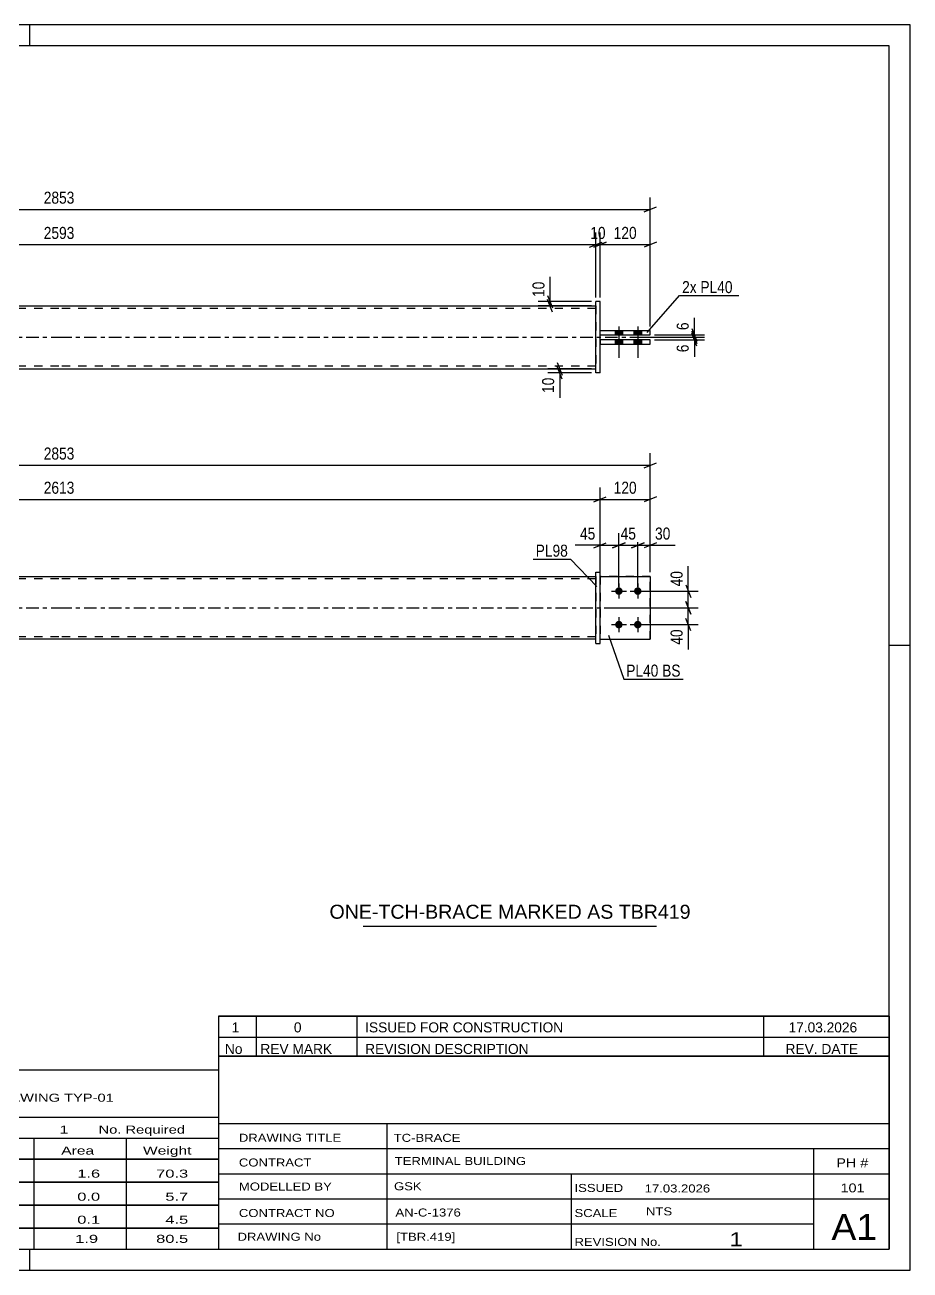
# Model space of a CAD drawing. Header units: millimetres. Extents: x 0 to 420, y 0 to 297.
# Drawn here: x 208.8 to 420, y 0 to 297 of the extents above; entities that cross this region are included whole.
import ezdxf

# ---------------------------------------------------------------- set-up
doc = ezdxf.new("R2010")
doc.units = ezdxf.units.MM
doc.linetypes.add('DXK_LINE_DOT2', pattern=[3.9198, 1.9599, -1.9599])
doc.linetypes.add('DXK_LINE_DOT3', pattern=[5.9187, 2.979, -0.9799, 0.9799, -0.9799])
doc.styles.add('Arial', font='ARIAL.TTF', dxfattribs={"height": 0.2})
doc.styles.add('Arial Narrow', font='ARIALN.TTF', dxfattribs={"height": 0.2})

# ---------------------------------------------------------------- blocks, each defined once
blk = doc.blocks.new('Unknown-580573859-1163')
at = {"color": 5, "linetype": 'Continuous'}
for p, q in [((420, 297), (0, 297)), ((210, 292), (210, 297)), ((420, 0), (420, 297)), ((415, 292), (5, 292)), ((415, 5), (415, 292)), ((420, 149), (415, 149)), ((5, 5), (415, 5)), ((210, 0), (210, 5)), ((0, 0), (420, 0))]:
    blk.add_line(p, q, dxfattribs=at)
blk = doc.blocks.new('Bolt-580573859-1736 - 1733')
at = {"linetype": 'Continuous'}
for points in [[(350.53, 162.85, -1), (350.53, 161.05, -1)], [(355.03, 162.85, -1), (355.03, 161.05, -1)], [(350.53, 154.85, -1), (350.53, 153.05, -1)], [(355.03, 154.85, -1), (355.03, 153.05, -1)]]:
    blk.add_hatch(color=1, dxfattribs=at).paths.add_polyline_path(points)
at = {"color": 1, "linetype": 'Continuous'}
for p, q in [((350.53, 163.75), (350.53, 160.15)), ((355.03, 163.75), (355.03, 160.15)), ((348.73, 161.95), (352.33, 161.95)), ((353.23, 161.95), (356.83, 161.95)), ((350.53, 155.75), (350.53, 152.15)), ((355.03, 155.75), (355.03, 152.15)), ((348.73, 153.95), (352.33, 153.95)), ((353.23, 153.95), (356.83, 153.95))]:
    blk.add_line(p, q, dxfattribs=at)
blk = doc.blocks.new('Part-580573859-1741 - 1733')
at = {"color": 2, "linetype": 'Continuous'}
for p, q in [((88.93, 165.45), (216.93, 165.45)), ((217.03, 165.45), (345.03, 165.45)), ((216.93, 150.45), (88.93, 150.45)), ((345.03, 150.45), (217.03, 150.45))]:
    blk.add_line(p, q, dxfattribs=at)
at = {"color": 7, "linetype": 'DXK_LINE_DOT2'}
for p, q in [((88.93, 150.45), (88.93, 165.45)), ((216.93, 164.85), (88.93, 164.85)), ((345.03, 164.85), (217.03, 164.85)), ((345.03, 165.45), (345.03, 150.45)), ((216.93, 151.05), (88.93, 151.05)), ((345.03, 151.05), (217.03, 151.05))]:
    blk.add_line(p, q, dxfattribs=at)
at = {"color": 7, "linetype": 'DXK_LINE_DOT3'}
for p, q in [((78.93, 157.95), (216.93, 157.95)), ((217.03, 157.95), (355.03, 157.95))]:
    blk.add_line(p, q, dxfattribs=at)
blk = doc.blocks.new('Part-580573859-1771 - 1733')
at = {"color": 2, "linetype": 'Continuous'}
for p, q in [((345.03, 149.45), (345.03, 166.45)), ((345.03, 166.45), (346.03, 166.45)), ((346.03, 149.45), (346.03, 166.45)), ((345.03, 149.45), (346.03, 149.45))]:
    blk.add_line(p, q, dxfattribs=at)
blk = doc.blocks.new('Part-580573859-1796 - 1733')
at = {"color": 2, "linetype": 'Continuous'}
for p, q in [((346.03, 165.45), (358.03, 165.45)), ((358.03, 165.45), (358.03, 150.45)), ((346.03, 150.45), (358.03, 150.45))]:
    blk.add_line(p, q, dxfattribs=at)
at = {"color": 7, "linetype": 'DXK_LINE_DOT2'}
blk.add_line((346.03, 165.45), (346.03, 150.45), dxfattribs=at)
blk = doc.blocks.new('Part-580573859-1801 - 1733')
at = {"color": 7, "linetype": 'DXK_LINE_DOT2'}
for p, q in [((358.03, 165.45), (346.03, 165.45)), ((346.03, 165.45), (346.03, 150.45)), ((358.03, 150.45), (358.03, 165.45)), ((346.03, 150.45), (358.03, 150.45))]:
    blk.add_line(p, q, dxfattribs=at)
blk = doc.blocks.new('Part-580573859-1418 - 1390')
at = {"color": 2, "linetype": 'Continuous'}
for p, q in [((346.03, 224.09), (358.03, 224.09)), ((346.03, 223.09), (358.03, 223.09)), ((358.03, 223.09), (358.03, 224.09))]:
    blk.add_line(p, q, dxfattribs=at)
at = {"color": 7, "linetype": 'DXK_LINE_DOT2'}
blk.add_line((346.03, 223.09), (346.03, 224.09), dxfattribs=at)
blk = doc.blocks.new('Part-580573859-1440 - 1390')
at = {"color": 2, "linetype": 'Continuous'}
for p, q in [((88.93, 229.99), (216.93, 229.99)), ((217.03, 229.99), (345.03, 229.99)), ((88.93, 214.99), (216.93, 214.99)), ((217.03, 214.99), (345.03, 214.99))]:
    blk.add_line(p, q, dxfattribs=at)
at = {"color": 7, "linetype": 'DXK_LINE_DOT2'}
for p, q in [((88.93, 229.99), (88.93, 214.99)), ((216.93, 229.39), (88.93, 229.39)), ((345.03, 229.39), (217.03, 229.39)), ((345.03, 229.99), (345.03, 214.99)), ((216.93, 215.59), (88.93, 215.59)), ((345.03, 215.59), (217.03, 215.59))]:
    blk.add_line(p, q, dxfattribs=at)
at = {"color": 7, "linetype": 'DXK_LINE_DOT3'}
for p, q in [((78.93, 222.49), (216.93, 222.49)), ((217.03, 222.49), (355.03, 222.49))]:
    blk.add_line(p, q, dxfattribs=at)
blk = doc.blocks.new('Bolt-580573859-1425 - 1390')
at = {"linetype": 'Continuous'}
for points in [[(351.43, 224.09), (349.63, 224.09), (349.63, 223.09), (351.43, 223.09)], [(351.43, 224.09), (349.63, 224.09), (349.63, 223.09), (351.43, 223.09)], [(355.93, 224.09), (354.13, 224.09), (354.13, 223.09), (355.93, 223.09)], [(355.93, 224.09), (354.13, 224.09), (354.13, 223.09), (355.93, 223.09)], [(351.43, 221.89), (349.63, 221.89), (349.63, 220.89), (351.43, 220.89)], [(351.43, 221.89), (349.63, 221.89), (349.63, 220.89), (351.43, 220.89)], [(355.93, 221.89), (354.13, 221.89), (354.13, 220.89), (355.93, 220.89)], [(355.93, 221.89), (354.13, 221.89), (354.13, 220.89), (355.93, 220.89)]]:
    blk.add_hatch(color=1, dxfattribs=at).paths.add_polyline_path(points)
at = {"color": 1, "linetype": 'Continuous'}
for p, q in [((349.63, 224.09), (349.63, 223.09)), ((349.63, 224.09), (349.63, 223.09)), ((350.53, 225.09), (350.53, 217.59)), ((350.53, 225.09), (350.53, 217.59)), ((351.43, 224.09), (351.43, 223.09)), ((351.43, 224.09), (351.43, 223.09)), ((354.13, 224.09), (354.13, 223.09)), ((354.13, 224.09), (354.13, 223.09)), ((355.03, 225.09), (355.03, 217.59)), ((355.03, 225.09), (355.03, 217.59)), ((355.93, 224.09), (355.93, 223.09)), ((355.93, 224.09), (355.93, 223.09)), ((349.63, 221.89), (349.63, 220.89)), ((349.63, 221.89), (349.63, 220.89)), ((351.43, 221.89), (351.43, 220.89)), ((351.43, 221.89), (351.43, 220.89)), ((354.13, 221.89), (354.13, 220.89)), ((354.13, 221.89), (354.13, 220.89)), ((355.93, 221.89), (355.93, 220.89)), ((355.93, 221.89), (355.93, 220.89))]:
    blk.add_line(p, q, dxfattribs=at)
blk = doc.blocks.new('Part-580573859-1445 - 1390')
at = {"color": 2, "linetype": 'Continuous'}
for p, q in [((358.03, 221.89), (346.03, 221.89)), ((346.03, 220.89), (358.03, 220.89)), ((358.03, 220.89), (358.03, 221.89))]:
    blk.add_line(p, q, dxfattribs=at)
at = {"color": 7, "linetype": 'DXK_LINE_DOT2'}
blk.add_line((346.03, 221.89), (346.03, 220.89), dxfattribs=at)
blk = doc.blocks.new('Part-580573859-1446 - 1390')
at = {"color": 2, "linetype": 'Continuous'}
for p, q in [((345.03, 213.99), (345.03, 230.99)), ((346.03, 230.99), (345.03, 230.99)), ((346.03, 213.99), (346.03, 230.99)), ((346.03, 213.99), (345.03, 213.99))]:
    blk.add_line(p, q, dxfattribs=at)
blk = doc.blocks.new('StraightDimension-580573859-1850 - 1733')
at = {"color": 7, "linetype": 'Continuous'}
for p, q in [((75.93, 166.45), (75.93, 194.83)), ((358.03, 166.45), (358.03, 194.83)), ((77.43, 192.58), (74.43, 191.38)), ((75.93, 191.98), (358.03, 191.98)), ((356.53, 191.38), (359.53, 192.58))]:
    blk.add_line(p, q, dxfattribs=at)
at = {"color": 0}
blk.add_wipeout([(221.24, 192.73), (221.24, 196.93), (212.73, 196.93), (212.73, 192.73)], dxfattribs=at)
at = {"color": 3, "style": 'Arial Narrow'}
blk.add_text('2853', height=2.863, dxfattribs=at).set_placement((213.33, 193.33))
blk = doc.blocks.new('StraightDimension-580573859-1879 - 1733')
at = {"color": 7, "linetype": 'Continuous'}
for p, q in [((366.48, 163.45), (367.68, 160.45)), ((356.03, 161.95), (369.48, 161.95)), ((367.08, 157.95), (367.08, 161.95)), ((347.03, 157.95), (369.48, 157.95)), ((367.68, 156.45), (366.48, 159.45))]:
    blk.add_line(p, q, dxfattribs=at)
at = {"color": 0}
blk.add_wipeout([(366.33, 167.34), (362.13, 167.34), (362.13, 162.48), (366.33, 162.48)], dxfattribs=at)
at = {"color": 7, "linetype": 'Continuous'}
blk.add_line((367.08, 161.95), (367.08, 167.86), dxfattribs=at)
blk.add_line((367.08, 161.95), (367.08, 167.86), dxfattribs=at)
at = {"color": 3, "style": 'Arial Narrow'}
blk.add_text('40', height=2.863, rotation=90.0002, dxfattribs=at).set_placement((365.73, 163.08))
blk = doc.blocks.new('StraightDimension-580573859-1804 - 1733')
at = {"color": 7, "linetype": 'Continuous'}
for p, q in [((355.03, 162.95), (355.03, 175.74)), ((358.03, 166.45), (358.03, 175.74)), ((353.53, 172.29), (356.53, 173.49)), ((355.03, 172.89), (358.03, 172.89)), ((359.53, 173.49), (356.53, 172.29))]:
    blk.add_line(p, q, dxfattribs=at)
at = {"color": 0}
blk.add_wipeout([(363.41, 173.64), (363.41, 177.84), (358.56, 177.84), (358.56, 173.64)], dxfattribs=at)
at = {"color": 7, "linetype": 'Continuous'}
blk.add_line((358.03, 172.89), (363.94, 172.89), dxfattribs=at)
blk.add_line((358.03, 172.89), (363.94, 172.89), dxfattribs=at)
at = {"color": 3, "style": 'Arial Narrow'}
blk.add_text('30', height=2.863, dxfattribs=at).set_placement((359.16, 174.24))
blk = doc.blocks.new('StraightDimension-580573859-1820 - 1733')
at = {"color": 7, "linetype": 'Continuous'}
for p, q in [((350.53, 162.95), (350.53, 175.74)), ((355.03, 162.95), (355.03, 175.74)), ((349.03, 172.29), (352.03, 173.49)), ((350.53, 172.89), (355.03, 172.89)), ((356.53, 173.49), (353.53, 172.29))]:
    blk.add_line(p, q, dxfattribs=at)
at = {"color": 0}
blk.add_wipeout([(355.21, 173.64), (355.21, 177.84), (350.35, 177.84), (350.35, 173.64)], dxfattribs=at)
at = {"color": 3, "style": 'Arial Narrow'}
blk.add_text('45', height=2.863, dxfattribs=at).set_placement((350.95, 174.24))
blk = doc.blocks.new('StraightDimension-580573859-1833 - 1733')
at = {"color": 7, "linetype": 'Continuous'}
for p, q in [((346.03, 166.45), (346.03, 175.74)), ((350.53, 162.95), (350.53, 175.74)), ((344.53, 172.29), (347.53, 173.49)), ((346.03, 172.89), (350.53, 172.89)), ((352.03, 173.49), (349.03, 172.29))]:
    blk.add_line(p, q, dxfattribs=at)
at = {"color": 0}
blk.add_wipeout([(345.51, 173.64), (345.51, 177.84), (340.65, 177.84), (340.65, 173.64)], dxfattribs=at)
at = {"color": 7, "linetype": 'Continuous'}
blk.add_line((346.03, 172.89), (340.13, 172.89), dxfattribs=at)
blk.add_line((346.03, 172.89), (340.13, 172.89), dxfattribs=at)
at = {"color": 3, "style": 'Arial Narrow'}
blk.add_text('45', height=2.863, dxfattribs=at).set_placement((341.25, 174.24))
blk = doc.blocks.new('StraightDimension-580573859-1870 - 1733')
at = {"color": 7, "linetype": 'Continuous'}
for p, q in [((347.03, 157.95), (369.48, 157.95)), ((366.48, 159.45), (367.68, 156.45)), ((367.08, 153.95), (367.08, 157.95)), ((367.68, 152.45), (366.48, 155.45)), ((356.03, 153.95), (369.48, 153.95))]:
    blk.add_line(p, q, dxfattribs=at)
at = {"color": 0}
blk.add_wipeout([(366.33, 153.43), (362.13, 153.43), (362.13, 148.57), (366.33, 148.57)], dxfattribs=at)
at = {"color": 7, "linetype": 'Continuous'}
blk.add_line((367.08, 153.95), (367.08, 148.05), dxfattribs=at)
blk.add_line((367.08, 153.95), (367.08, 148.05), dxfattribs=at)
at = {"color": 3, "style": 'Arial Narrow'}
blk.add_text('40', height=2.863, rotation=90.0002, dxfattribs=at).set_placement((365.73, 149.17))
blk = doc.blocks.new('StraightDimension-580573859-1889 - 1733')
at = {"color": 7, "linetype": 'Continuous'}
for p, q in [((344.53, 183.23), (347.53, 184.43)), ((346.03, 166.45), (346.03, 186.68)), ((359.53, 184.43), (356.53, 183.23)), ((358.03, 166.45), (358.03, 186.68)), ((346.03, 183.83), (358.03, 183.83))]:
    blk.add_line(p, q, dxfattribs=at)
at = {"color": 0}
blk.add_wipeout([(355.37, 184.58), (355.37, 188.78), (348.69, 188.78), (348.69, 184.58)], dxfattribs=at)
at = {"color": 3, "style": 'Arial Narrow'}
blk.add_text('120', height=2.863, dxfattribs=at).set_placement((349.29, 185.18))
blk = doc.blocks.new('StraightDimension-580573859-1908 - 1733')
at = {"color": 7, "linetype": 'Continuous'}
for p, q in [((89.43, 184.43), (86.43, 183.23)), ((87.93, 158.95), (87.93, 186.68)), ((344.53, 183.23), (347.53, 184.43)), ((346.03, 166.45), (346.03, 186.68)), ((87.93, 183.83), (346.03, 183.83))]:
    blk.add_line(p, q, dxfattribs=at)
at = {"color": 0}
blk.add_wipeout([(221.24, 184.58), (221.24, 188.78), (212.73, 188.78), (212.73, 184.58)], dxfattribs=at)
at = {"color": 3, "style": 'Arial Narrow'}
blk.add_text('2613', height=2.863, dxfattribs=at).set_placement((213.33, 185.18))
blk = doc.blocks.new('StraightDimension-580573859-1645 - 1390')
at = {"color": 7, "linetype": 'Continuous'}
for p, q in [((359.03, 223.09), (370.93, 223.09)), ((367.93, 224.59), (369.13, 221.59)), ((369.13, 220.99), (367.93, 223.99)), ((368.53, 222.49), (368.53, 223.09)), ((353.78, 222.49), (370.93, 222.49))]:
    blk.add_line(p, q, dxfattribs=at)
at = {"color": 0}
blk.add_wipeout([(367.78, 226.64), (363.58, 226.64), (363.58, 223.61), (367.78, 223.61)], dxfattribs=at)
at = {"color": 7, "linetype": 'Continuous'}
blk.add_line((368.53, 223.09), (368.53, 227.17), dxfattribs=at)
blk.add_line((368.53, 223.09), (368.53, 227.17), dxfattribs=at)
at = {"color": 3, "style": 'Arial Narrow'}
blk.add_text('6', height=2.86, rotation=90.0002, dxfattribs=at).set_placement((367.18, 224.21))
blk = doc.blocks.new('StraightDimension-580573859-1533 - 1390')
at = {"color": 7, "linetype": 'Continuous'}
for p, q in [((344.03, 214.99), (333.58, 214.99)), ((344.03, 213.99), (333.58, 213.99)), ((335.83, 216.49), (337.03, 213.49)), ((337.03, 212.49), (335.83, 215.49)), ((336.43, 213.99), (336.43, 214.99))]:
    blk.add_line(p, q, dxfattribs=at)
at = {"color": 0}
blk.add_wipeout([(335.68, 213.46), (331.48, 213.46), (331.48, 208.61), (335.68, 208.61)], dxfattribs=at)
at = {"color": 7, "linetype": 'Continuous'}
blk.add_line((336.43, 213.99), (336.43, 208.08), dxfattribs=at)
blk.add_line((336.43, 213.99), (336.43, 208.08), dxfattribs=at)
at = {"color": 3, "style": 'Arial Narrow'}
blk.add_text('10', height=2.863, rotation=90.0002, dxfattribs=at).set_placement((335.08, 209.21))
blk = doc.blocks.new('StraightDimension-580573859-1547 - 1390')
at = {"color": 7, "linetype": 'Continuous'}
for p, q in [((333.53, 232.49), (334.73, 229.49)), ((344.03, 230.99), (331.28, 230.99)), ((344.03, 229.99), (331.28, 229.99)), ((334.73, 228.49), (333.53, 231.49)), ((334.13, 229.99), (334.13, 230.99))]:
    blk.add_line(p, q, dxfattribs=at)
at = {"color": 0}
blk.add_wipeout([(333.38, 236.37), (329.18, 236.37), (329.18, 231.51), (333.38, 231.51)], dxfattribs=at)
at = {"color": 7, "linetype": 'Continuous'}
blk.add_line((334.13, 230.99), (334.13, 236.89), dxfattribs=at)
blk.add_line((334.13, 230.99), (334.13, 236.89), dxfattribs=at)
at = {"color": 3, "style": 'Arial Narrow'}
blk.add_text('10', height=2.863, rotation=90.0002, dxfattribs=at).set_placement((332.78, 232.11))
blk = doc.blocks.new('StraightDimension-580573859-1562 - 1390')
at = {"color": 7, "linetype": 'Continuous'}
for p, q in [((75.93, 225.09), (75.93, 255.86)), ((358.03, 225.09), (358.03, 255.86)), ((77.43, 253.61), (74.43, 252.41)), ((75.93, 253.01), (358.03, 253.01)), ((356.53, 252.41), (359.53, 253.61))]:
    blk.add_line(p, q, dxfattribs=at)
at = {"color": 0}
blk.add_wipeout([(221.24, 253.76), (221.24, 257.96), (212.73, 257.96), (212.73, 253.76)], dxfattribs=at)
at = {"color": 3, "style": 'Arial Narrow'}
blk.add_text('2853', height=2.863, dxfattribs=at).set_placement((213.33, 254.36))
blk = doc.blocks.new('StraightDimension-580573859-1573 - 1390')
at = {"color": 7, "linetype": 'Continuous'}
for p, q in [((345.03, 231.99), (345.03, 247.45)), ((346.03, 231.99), (346.03, 247.45)), ((343.53, 244), (346.53, 245.2)), ((347.53, 245.2), (344.53, 244)), ((345.03, 244.6), (346.03, 244.6))]:
    blk.add_line(p, q, dxfattribs=at)
at = {"color": 0}
blk.add_wipeout([(347.96, 245.35), (347.96, 249.55), (343.1, 249.55), (343.1, 245.35)], dxfattribs=at)
at = {"color": 3, "style": 'Arial Narrow'}
blk.add_text('10', height=2.863, dxfattribs=at).set_placement((343.7, 245.95))
blk = doc.blocks.new('StraightDimension-580573859-1583 - 1390')
at = {"color": 7, "linetype": 'Continuous'}
for p, q in [((88.93, 231.99), (88.93, 247.45)), ((345.03, 231.99), (345.03, 247.45)), ((90.43, 245.2), (87.43, 244)), ((88.93, 244.6), (345.03, 244.6)), ((343.53, 244), (346.53, 245.2))]:
    blk.add_line(p, q, dxfattribs=at)
at = {"color": 0}
blk.add_wipeout([(221.24, 245.35), (221.24, 249.55), (212.73, 249.55), (212.73, 245.35)], dxfattribs=at)
at = {"color": 3, "style": 'Arial Narrow'}
blk.add_text('2593', height=2.863, dxfattribs=at).set_placement((213.33, 245.95))
blk = doc.blocks.new('StraightDimension-580573859-1613 - 1390')
at = {"color": 7, "linetype": 'Continuous'}
for p, q in [((346.03, 231.99), (346.03, 247.45)), ((358.03, 225.09), (358.03, 247.45)), ((344.53, 244), (347.53, 245.2)), ((346.03, 244.6), (358.03, 244.6)), ((359.53, 245.2), (356.53, 244))]:
    blk.add_line(p, q, dxfattribs=at)
at = {"color": 0}
blk.add_wipeout([(355.37, 245.35), (355.37, 249.55), (348.69, 249.55), (348.69, 245.35)], dxfattribs=at)
at = {"color": 3, "style": 'Arial Narrow'}
blk.add_text('120', height=2.863, dxfattribs=at).set_placement((349.29, 245.95))
blk = doc.blocks.new('StraightDimension-580573859-1656 - 1390')
at = {"color": 7, "linetype": 'Continuous'}
for p, q in [((367.93, 223.99), (369.13, 220.99)), ((369.13, 220.39), (367.93, 223.39)), ((353.78, 222.49), (370.93, 222.49)), ((359.03, 221.89), (370.93, 221.89)), ((368.53, 221.89), (368.53, 222.49))]:
    blk.add_line(p, q, dxfattribs=at)
at = {"color": 0}
blk.add_wipeout([(367.78, 221.36), (363.58, 221.36), (363.58, 218.33), (367.78, 218.33)], dxfattribs=at)
at = {"color": 7, "linetype": 'Continuous'}
blk.add_line((368.53, 221.89), (368.53, 217.81), dxfattribs=at)
blk.add_line((368.53, 221.89), (368.53, 217.81), dxfattribs=at)
at = {"color": 3, "style": 'Arial Narrow'}
blk.add_text('6', height=2.86, rotation=90.0002, dxfattribs=at).set_placement((367.18, 218.93))
blk = doc.blocks.new('Unknown-580573859-3685')
at = {"color": 7, "linetype": 'Continuous'}
blk.add_line((289.5, 82.05), (359.5, 82.05), dxfattribs=at)
at = {"color": 7, "style": 'Arial'}
blk.add_text('ONE-TCH-BRACE MARKED AS TBR419', height=3.3428, dxfattribs=at).set_placement((281.49, 83.8))
blk = doc.blocks.new('Unknown-580573859-3682')
at = {"color": 7, "linetype": 'Continuous'}
for p, q in [((255, 51.05), (255, 5)), ((255, 51.05), (415, 51.05)), ((415, 51), (415, 5)), ((255, 35), (415, 35)), ((295.14, 35), (295.14, 5)), ((255, 29), (415, 29)), ((397, 5.05), (397, 29.05)), ((255, 23), (415, 23)), ((339.14, 23), (339.14, 5)), ((255, 17), (415, 17)), ((255, 11), (397, 11)), ((255, 5), (415, 5))]:
    blk.add_line(p, q, dxfattribs=at)
at = {"color": 7, "style": 'Arial Narrow'}
for s, height, width, p in [('DRAWING TITLE', 1.9089, 1.425378, (259.88, 30.61)), ('TC-BRACE', 1.909, 1.425378, (296.81, 30.59)), ('TERMINAL BUILDING', 1.9089, 1.425378, (297.06, 25.07)), ('CONTRACT', 1.909, 1.425378, (259.88, 24.71)), ('MODELLED BY', 1.9089, 1.425378, (259.88, 18.98)), ('GSK', 1.909, 1.425378, (296.88, 19.04)), ('ISSUED', 1.909, 1.425378, (339.94, 18.64)), ('17.03.2026', 1.909, 1.425378, (356.69, 18.52)), ('CONTRACT NO', 1.9089, 1.425378, (259.88, 12.66)), ('AN-C-1376', 1.909, 1.425378, (297.23, 12.78)), ('SCALE', 1.909, 1.425378, (339.94, 12.65)), ('A1', 6.204, 1.25, (401.24, 7.2)), ('DRAWING No', 1.909, 1.425378, (259.56, 7)), ('[TBR.419]', 1.909, 1.425378, (297.46, 6.99)), ('1', 3.34, 1.5, (376.91, 5.68)), ('REVISION No.', 1.9089, 1.425378, (339.94, 5.77))]:
    blk.add_text(s, height=height, dxfattribs=dict(at, width=width)).set_placement(p)
at = {"color": 7, "linetype": 'Continuous', "style": 'Arial Narrow'}
for s, height, width, p in [('PH #', 2.1, 1.42538, (402.4, 24.55)), ('101', 2.1, 1.42538, (403.41, 18.55)), ('NTS', 1.909, 1.425378, (357, 13.05))]:
    blk.add_text(s, height=height, dxfattribs=dict(at, width=width)).set_placement(p)
blk = doc.blocks.new('Unknown-580573859-3683')
at = {"color": 7, "linetype": 'Continuous'}
for p, q in [((255, 60.55), (415, 60.55)), ((415, 60.55), (255, 60.55)), ((255, 60.55), (255, 55.55)), ((264, 60.55), (264, 55.55)), ((288, 60.55), (288, 55.55)), ((385, 60.55), (385, 55.55)), ((415, 60.55), (415, 55.55)), ((255, 55.55), (415, 55.55)), ((255, 55.55), (255, 51.05)), ((255, 55.55), (415, 55.55)), ((264, 55.55), (264, 51.05)), ((288, 55.55), (288, 51.05)), ((385, 55.55), (385, 51.05)), ((415, 55.55), (415, 51.05)), ((415, 51.05), (255, 51.05))]:
    blk.add_line(p, q, dxfattribs=at)
at = {"color": 7, "linetype": 'Continuous', "style": 'Arial Narrow'}
for s, height, width, p in [('1', 2.39, 1.196471, (258.16, 56.7)), ('0', 2.39, 1.196471, (273, 56.7)), ('ISSUED FOR CONSTRUCTION', 2.3861, 1.196471, (290, 56.7)), ('17.03.2026', 2.386, 1.196471, (391, 56.7)), ('No', 2.386, 1.2, (256.54, 51.55)), ('REV MARK', 2.386, 1.2, (265, 51.55)), ('REVISION DESCRIPTION', 2.3861, 1.2, (290, 51.55)), ('REV. DATE', 2.386, 1.2, (390.28, 51.55))]:
    blk.add_text(s, height=height, dxfattribs=dict(at, width=width)).set_placement(p)
blk = doc.blocks.new('Unknown-580573859-3684')
at = {"color": 7, "linetype": 'Continuous'}
for p, q in [((95, 47.75), (255, 47.75)), ((95, 36.5), (95, 47.75)), ((255, 47.75), (255, 36.5)), ((95, 36.5), (255, 36.5)), ((95, 36.5), (95, 31.5)), ((255, 36.5), (255, 31.5)), ((95, 31.5), (255, 31.5)), ((95, 31.5), (95, 26.5)), ((119, 31.5), (119, 26.5)), ((154.5, 31.5), (154.5, 26.5)), ((180.5, 31.5), (180.5, 26.5)), ((193.5, 31.5), (193.5, 26.5)), ((211, 31.5), (211, 26.5)), ((233, 31.5), (233, 26.5)), ((255, 31.5), (255, 26.5)), ((95, 26.5), (255, 26.5)), ((95, 26.45), (95, 21.05)), ((95, 26.45), (255, 26.45)), ((119, 26.5), (119, 21)), ((154.5, 26.5), (154.5, 21)), ((180.5, 26.5), (180.5, 21)), ((193.5, 26.5), (193.5, 21)), ((211, 26.5), (211, 21)), ((233, 26.5), (233, 21)), ((255, 26.45), (255, 21.05)), ((95, 21.05), (255, 21.05)), ((95, 20.95), (95, 15.55)), ((95, 20.95), (255, 20.95)), ((119, 21), (119, 15.5)), ((154.5, 21), (154.5, 15.5)), ((180.5, 21), (180.5, 15.5)), ((193.5, 21), (193.5, 15.5)), ((211, 21), (211, 15.5)), ((233, 21), (233, 15.5)), ((255, 20.95), (255, 15.55)), ((95, 15.55), (255, 15.55)), ((95, 15.45), (95, 10.05)), ((95, 15.45), (255, 15.45)), ((119, 15.5), (119, 10)), ((154.5, 15.5), (154.5, 10)), ((180.5, 15.5), (180.5, 10)), ((193.5, 15.5), (193.5, 10)), ((211, 15.5), (211, 10)), ((233, 15.5), (233, 10)), ((255, 15.45), (255, 10.05)), ((95, 10.05), (255, 10.05)), ((95, 10), (255, 10)), ((95, 10), (95, 5)), ((211, 10), (211, 5)), ((233, 10), (233, 5)), ((255, 10), (255, 5)), ((95, 5), (255, 5))]:
    blk.add_line(p, q, dxfattribs=at)
at = {"color": 7, "style": 'Arial Narrow'}
for s, height, width, p in [('GENERAL NOTES & WELD DETAILS :', 2.8633, 1.4, (96.15, 40.06)), ('REFER TYP DRAWING TYP-01', 1.9089, 1.6, (179.7, 40.16)), ("MATERIAL LIST FOR ASSEMBLY MK'D", 1.9089, 1.6, (96.15, 32.56)), ('TBR419', 1.909, 1.794707, (187.59, 32.47)), ('1', 1.91, 1.794707, (217.08, 32.56)), ('No. Required', 1.9089, 1.6, (226.41, 32.56)), ('Mark', 1.909, 1.7, (96.34, 27.5)), ('Profile', 1.909, 1.7, (129.41, 27.5)), ('Material', 1.909, 1.7, (159.54, 27.56)), ('No.', 1.909, 1.7, (184.5, 27.56)), ('Length', 1.909, 1.7, (195, 27.56)), ('Area', 1.909, 1.7, (217.5, 27.56)), ('Weight', 1.909, 1.7, (237, 27.56))]:
    blk.add_text(s, height=height, dxfattribs=dict(at, width=width)).set_placement(p)
at = {"color": 7, "linetype": 'Continuous', "style": 'Arial Narrow'}
for s, height, width, p in [('TBR419', 1.909, 1.794707, (96.5, 22.06)), ('SHS150*6', 1.909, 1.794707, (121, 22.06)), ('E350', 1.909, 1.794707, (160.74, 22.06)), ('1', 1.91, 1.794707, (184.86, 22.06)), ('2593', 1.909, 1.794707, (197.58, 22.06)), ('1.6', 1.909, 1.794707, (221.32, 22.06)), ('70.3', 1.909, 1.794707, (240.14, 22.06)), ('PL40', 1.909, 1.794707, (96.5, 16.56)), ('PL10*120', 1.909, 1.794707, (121, 16.56)), ('E350', 1.909, 1.794707, (160.74, 16.56)), ('4', 1.91, 1.794707, (184.86, 16.56)), ('150', 1.909, 1.794707, (199.77, 16.56)), ('0.0', 1.909, 1.794707, (221.32, 16.56)), ('5.7', 1.909, 1.794707, (242.33, 16.56)), ('PL98', 1.909, 1.794707, (96.5, 11.06)), ('PL10*170', 1.909, 1.794707, (121, 11.06)), ('E350', 1.909, 1.794707, (160.74, 11.06)), ('2', 1.91, 1.794707, (184.86, 11.06)), ('170', 1.909, 1.794707, (199.77, 11.06)), ('0.1', 1.909, 1.794707, (221.32, 11.06)), ('4.5', 1.909, 1.794707, (242.33, 11.06)), ('Total', 1.909, 1.7, (197.33, 6.5)), ('1.9', 1.909, 1.794707, (220.83, 6.5)), ('80.5', 1.909, 1.794707, (240.14, 6.5))]:
    blk.add_text(s, height=height, dxfattribs=dict(at, width=width)).set_placement(p)
blk = doc.blocks.new('Mark-580573859-1767 - 1733')
at = {"color": 0}
blk.add_wipeout([(338.36, 170.16), (338.36, 173.16), (330.69, 173.16), (330.69, 170.16)], dxfattribs=at)
blk.add_wipeout([(338.36, 170.16), (338.36, 173.16), (330.69, 173.16), (330.69, 170.16)], dxfattribs=at)
at = {"color": 30, "linetype": 'Continuous'}
for p in [(330.09, 169.56), (345.26, 163.03)]:
    blk.add_line(p, (338.96, 169.56), dxfattribs=at)
at = {"color": 3, "style": 'Arial Narrow'}
blk.add_text('PL98', height=2.863, dxfattribs=at).set_placement((330.69, 170.16))
blk = doc.blocks.new('MarkSet-580573859-2045 - 1733')
at = {"color": 0}
blk.add_wipeout([(359.95, 141.55), (359.95, 144.55), (352.28, 144.55), (352.28, 141.55)], dxfattribs=at)
blk.add_wipeout([(359.95, 141.55), (359.95, 144.55), (352.28, 144.55), (352.28, 141.55)], dxfattribs=at)
at = {"color": 30, "linetype": 'Continuous'}
blk.add_line((348.04, 151.42), (351.68, 140.95), dxfattribs=at)
at = {"color": 0}
blk.add_wipeout([(365.24, 141.55), (365.24, 144.55), (360.85, 144.55), (360.85, 141.55)], dxfattribs=at)
blk.add_wipeout([(365.24, 141.55), (365.24, 144.55), (360.85, 144.55), (360.85, 141.55)], dxfattribs=at)
at = {"color": 30, "linetype": 'Continuous'}
blk.add_line((351.68, 140.95), (365.84, 140.95), dxfattribs=at)
at = {"color": 3, "style": 'Arial Narrow'}
for s, p in [('PL40', (352.28, 141.55)), ('BS', (360.85, 141.55))]:
    blk.add_text(s, height=2.863, dxfattribs=at).set_placement(p)
blk = doc.blocks.new('MarkSet-580573859-1718 - 1390')
at = {"color": 0}
blk.add_wipeout([(369.08, 233.03), (369.08, 236.03), (365.61, 236.03), (365.61, 233.03)], dxfattribs=at)
blk.add_wipeout([(369.08, 233.03), (369.08, 236.03), (365.61, 236.03), (365.61, 233.03)], dxfattribs=at)
at = {"color": 30, "linetype": 'Continuous'}
blk.add_line((357.24, 223.6), (365.01, 232.43), dxfattribs=at)
at = {"color": 0}
blk.add_wipeout([(377.65, 233.03), (377.65, 236.03), (369.98, 236.03), (369.98, 233.03)], dxfattribs=at)
blk.add_wipeout([(377.65, 233.03), (377.65, 236.03), (369.98, 236.03), (369.98, 233.03)], dxfattribs=at)
at = {"color": 30, "linetype": 'Continuous'}
blk.add_line((365.01, 232.43), (379.15, 232.43), dxfattribs=at)
at = {"color": 3, "style": 'Arial Narrow'}
for s, p in [('2x', (365.61, 233.03)), ('PL40', (369.98, 233.03))]:
    blk.add_text(s, height=2.863, dxfattribs=at).set_placement(p)

msp = doc.modelspace()

# ---------------------------------------------------------------- block references
for name in ['Unknown-580573859-1163', 'Part-580573859-1440 - 1390', 'Part-580573859-1446 - 1390', 'Part-580573859-1418 - 1390', 'Bolt-580573859-1425 - 1390', 'Part-580573859-1445 - 1390', 'Part-580573859-1771 - 1733', 'Part-580573859-1741 - 1733', 'Part-580573859-1796 - 1733', 'Part-580573859-1801 - 1733', 'Bolt-580573859-1736 - 1733', 'Unknown-580573859-3685', 'Unknown-580573859-3683', 'Unknown-580573859-3682', 'Unknown-580573859-3684']:
    msp.add_blockref(name, (0, 0))

# ---------------------------------------------------------------- next in the draw order: block references
for name in ['StraightDimension-580573859-1547 - 1390', 'StraightDimension-580573859-1645 - 1390', 'StraightDimension-580573859-1533 - 1390', 'StraightDimension-580573859-1850 - 1733']:
    msp.add_blockref(name, (0, 0))

# ---------------------------------------------------------------- next in the draw order: block references
for name in ['StraightDimension-580573859-1562 - 1390', 'StraightDimension-580573859-1879 - 1733']:
    msp.add_blockref(name, (0, 0))

# ---------------------------------------------------------------- next in the draw order: block references
for name in ['StraightDimension-580573859-1573 - 1390', 'StraightDimension-580573859-1804 - 1733', 'StraightDimension-580573859-1870 - 1733']:
    msp.add_blockref(name, (0, 0))

# ---------------------------------------------------------------- next in the draw order: block references
for name in ['StraightDimension-580573859-1583 - 1390', 'StraightDimension-580573859-1820 - 1733', 'MarkSet-580573859-2045 - 1733']:
    msp.add_blockref(name, (0, 0))

# ---------------------------------------------------------------- next in the draw order: block references
for name in ['StraightDimension-580573859-1613 - 1390', 'StraightDimension-580573859-1833 - 1733']:
    msp.add_blockref(name, (0, 0))

# ---------------------------------------------------------------- next in the draw order: block references
for name in ['StraightDimension-580573859-1656 - 1390', 'StraightDimension-580573859-1889 - 1733']:
    msp.add_blockref(name, (0, 0))

# ---------------------------------------------------------------- next in the draw order: block references
for name in ['MarkSet-580573859-1718 - 1390', 'StraightDimension-580573859-1908 - 1733']:
    msp.add_blockref(name, (0, 0))

# ---------------------------------------------------------------- next in the draw order: block references
msp.add_blockref('Mark-580573859-1767 - 1733', (0, 0))

doc.saveas('drawing.dxf')
